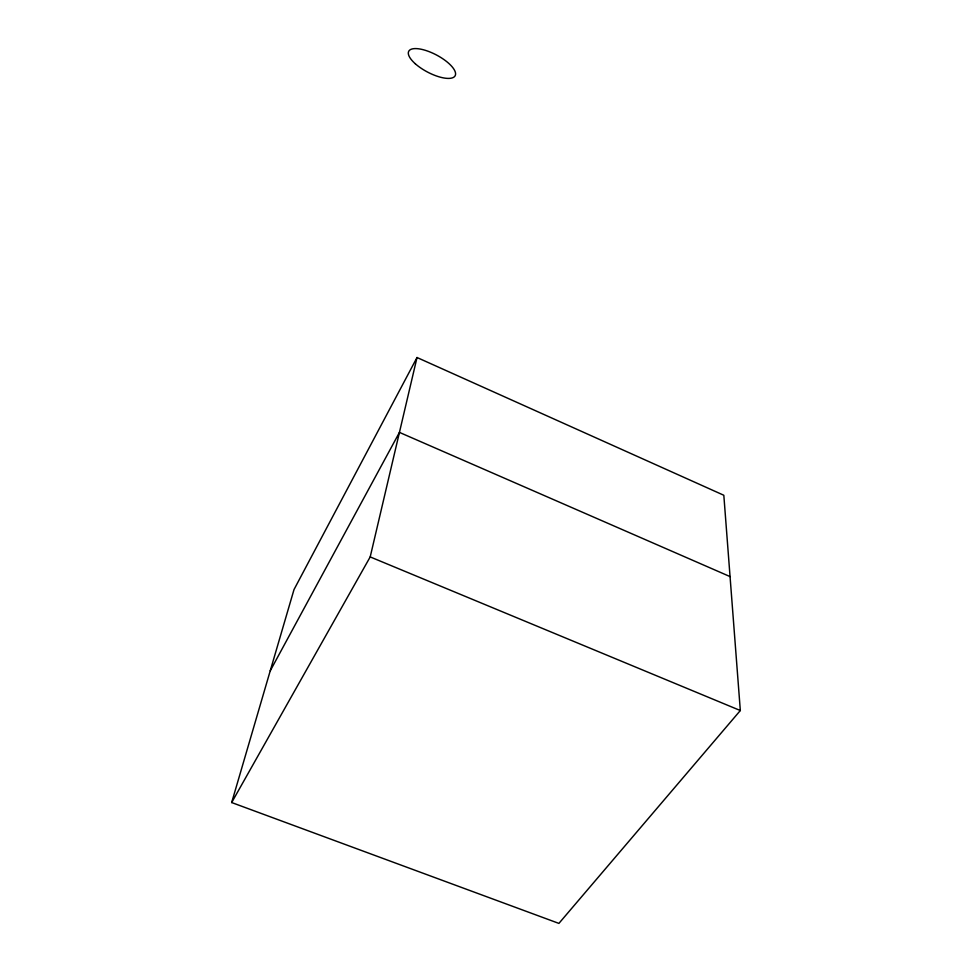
<?xml version="1.0" encoding="UTF-8"?>
<svg xmlns="http://www.w3.org/2000/svg" width="972" height="972" viewBox="0 0 972 972"><rect width="100%" height="100%" fill="white"/><g stroke="black" fill="none" stroke-linecap="round" stroke-linejoin="round"><path stroke-width="1.46" d="M231.676 802.544L370.198 556.92L417.024 357.514L723.824 495.258L740.324 710.532L558.9 923.4L231.676 802.544L294.018 589.554L417.024 357.514M270.252 670.777L399.443 432.394L730.057 576.59M370.198 556.92L740.324 710.532M415.384 63.848A26.232 9.635 27.8 0 0 454.847 76.217A26.232 9.635 27.8 0 0 425.651 50.423A26.232 9.635 27.8 0 0 415.384 63.848"/></g></svg>
